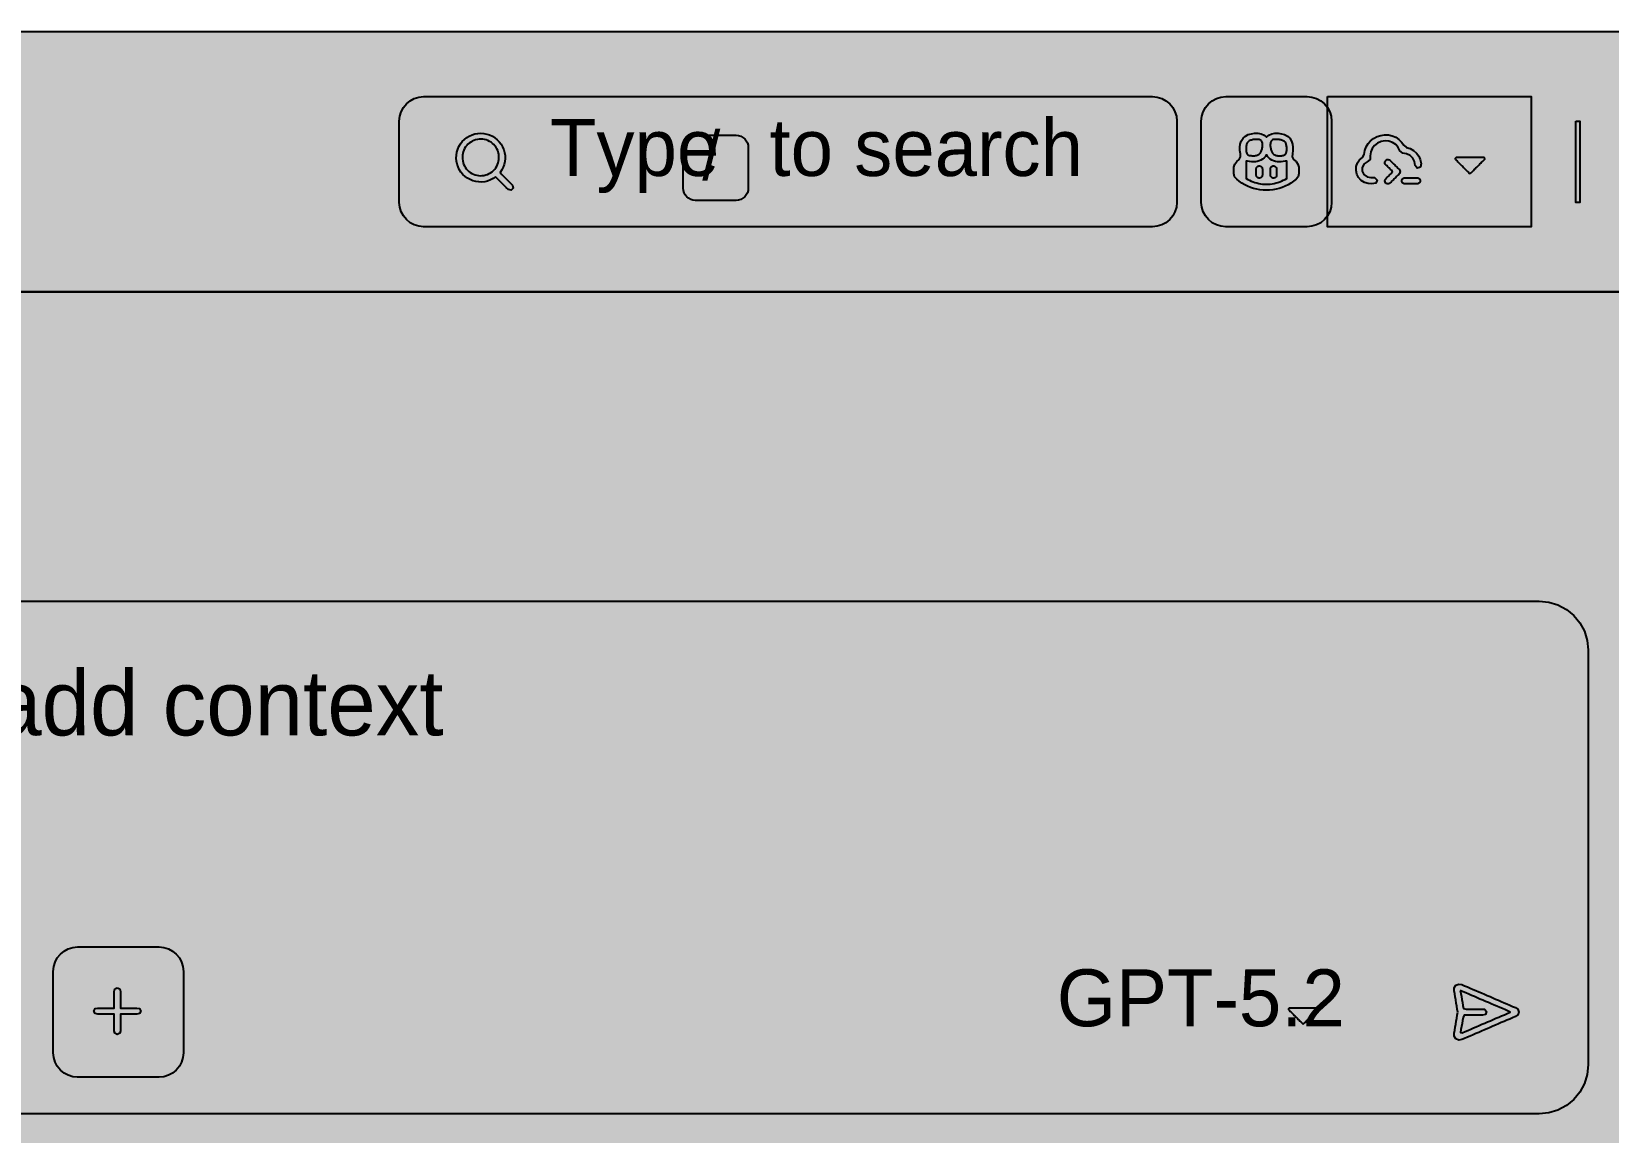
# Model space of a CAD drawing. Extents: x 0 to 2255, y 0 to 8703.
# Drawn here: x 621.7 to 1009, y 8432.4 to 8703 of the extents above; entities that cross this region are included whole.
import ezdxf

# ---------------------------------------------------------------- set-up
doc = ezdxf.new("R2010")
doc.units = 0

msp = doc.modelspace()

# ---------------------------------------------------------------- hatches: boundary and pattern name
at = {"true_color": 0x0d1117}
for points in [[(0, 8703), (1280, 8703), (1280, 0.44), (0, 0.44)], [(0, 8639), (1280, 8639), (1280, 0.44), (0, 0.44)], [(356, 8563), (992.03, 8563), (992.03, 8563), (994.37, 8562.77), (996.62, 8562.09), (998.7, 8560.98), (1000.52, 8559.49), (1002.01, 8557.67), (1003.12, 8555.59), (1003.8, 8553.34), (1004.03, 8551), (1004.03, 8449), (1004.03, 8449), (1003.8, 8446.66), (1003.12, 8444.41), (1002.01, 8442.33), (1000.52, 8440.51), (998.7, 8439.02), (996.62, 8437.91), (994.37, 8437.23), (992.03, 8437), (356, 8437), (356, 8437), (353.66, 8437.23), (351.41, 8437.91), (349.33, 8439.02), (347.51, 8440.51), (346.02, 8442.33), (344.91, 8444.41), (344.23, 8446.66), (344, 8449), (344, 8551), (344, 8551), (344.23, 8553.34), (344.91, 8555.59), (346.02, 8557.67), (347.51, 8559.49), (349.33, 8560.98), (351.41, 8562.09), (353.66, 8562.77), (356, 8563)]]:
    msp.add_hatch(color=256, dxfattribs=at).paths.add_polyline_path(points, flags=0)
at = {"true_color": 0x010409}
for points in [[(0, 8703), (1280, 8703), (1280, 8639), (0, 8639)], [(0, 8639), (1280, 8639), (1280, 0.44), (0, 0.44)]]:
    msp.add_hatch(color=256, dxfattribs=at).paths.add_polyline_path(points, flags=0)
at = {"true_color": 0x3d444d}
msp.add_hatch(color=256, dxfattribs=at).paths.add_polyline_path([(1001, 8681), (1002, 8681), (1002, 8661), (1001, 8661)], flags=0)
at = {"true_color": 0x9198a1}
h = msp.add_hatch(color=256, dxfattribs=at)
h.paths.add_polyline_path([(735.68, 8667.26), (735.07, 8666.84), (734.42, 8666.51), (733.72, 8666.25), (733.01, 8666.08), (732.27, 8666.01), (731.54, 8666.02), (730.81, 8666.12), (730.09, 8666.31), (729.41, 8666.59), (728.77, 8666.94), (728.17, 8667.38), (727.63, 8667.88), (727.16, 8668.45), (726.76, 8669.07), (726.44, 8669.73), (726.21, 8670.43), (726.06, 8671.16), (726, 8671.89), (726.03, 8672.63), (726.16, 8673.35), (726.36, 8674.06), (726.66, 8674.74), (727.04, 8675.37), (727.49, 8675.95), (728.01, 8676.48), (728.58, 8676.93), (729.21, 8677.31), (729.89, 8677.62), (730.59, 8677.83), (731.32, 8677.96), (732.05, 8678), (732.79, 8677.95), (733.51, 8677.81), (734.21, 8677.58), (734.88, 8677.26), (735.5, 8676.87), (736.07, 8676.4), (736.58, 8675.87), (737.03, 8675.28), (737.39, 8674.64), (737.67, 8673.96), (737.87, 8673.25), (737.98, 8672.52), (738, 8671.78), (737.93, 8671.05), (737.76, 8670.33), (737.52, 8669.63), (737.18, 8668.98), (736.77, 8668.36), (737.22, 8667.84), (737.74, 8667.32), (738.27, 8666.79), (738.79, 8666.27), (739.31, 8665.75), (739.83, 8665.23), (739.99, 8664.54), (739.51, 8664.02), (738.81, 8664.14), (738.29, 8664.65), (737.77, 8665.17), (737.24, 8665.7), (736.72, 8666.22), (736.2, 8666.74), (735.68, 8667.26)], flags=0)
h.paths.add_polyline_path([(736.5, 8672), (736.48, 8672.44), (736.43, 8672.88), (736.33, 8673.31), (736.18, 8673.73), (736, 8674.13), (735.78, 8674.51), (735.52, 8674.87), (735.23, 8675.2), (734.91, 8675.5), (734.56, 8675.77), (734.18, 8676), (733.78, 8676.2), (733.37, 8676.35), (732.94, 8676.47), (732.51, 8676.54), (732.07, 8676.57), (731.63, 8676.55), (731.19, 8676.49), (730.76, 8676.39), (730.34, 8676.25), (729.94, 8676.07), (729.56, 8675.84), (729.2, 8675.59), (728.87, 8675.29), (728.57, 8674.97), (728.3, 8674.62), (728.07, 8674.25), (727.87, 8673.85), (727.72, 8673.44), (727.6, 8673.01), (727.53, 8672.57), (727.5, 8672.13), (727.52, 8671.69), (727.58, 8671.25), (727.68, 8670.82), (727.82, 8670.41), (728, 8670), (728.22, 8669.62), (728.48, 8669.26), (728.77, 8668.93), (729.1, 8668.63), (729.45, 8668.36), (729.82, 8668.13), (730.22, 8667.94), (730.63, 8667.78), (731.06, 8667.67), (731.49, 8667.6), (731.93, 8667.57), (732.38, 8667.58), (732.81, 8667.64), (733.24, 8667.74), (733.66, 8667.88), (734.06, 8668.07), (734.45, 8668.29), (734.8, 8668.55), (735.14, 8668.84), (735.44, 8669.16), (735.7, 8669.51), (735.94, 8669.89), (736.13, 8670.28), (736.29, 8670.7), (736.4, 8671.12), (736.47, 8671.56), (736.5, 8672)], flags=0)
h = msp.add_hatch(color=256, dxfattribs=at)
h.paths.add_polyline_path([(925, 8663.97), (924.2, 8663.99), (923.41, 8664.08), (922.63, 8664.23), (921.86, 8664.43), (921.1, 8664.68), (920.37, 8664.99), (919.66, 8665.34), (918.97, 8665.75), (918.32, 8666.21), (917.72, 8666.72), (917.19, 8667.32), (917, 8668.07), (917, 8668.86), (917, 8669.66), (917.26, 8670.41), (917.7, 8671.07), (918.3, 8671.58), (918.67, 8672.2), (918.62, 8672.96), (918.51, 8673.75), (918.5, 8674.55), (918.59, 8675.34), (918.83, 8676.09), (919.25, 8676.77), (919.84, 8677.29), (920.55, 8677.65), (921.32, 8677.87), (922.1, 8677.98), (922.9, 8677.99), (923.68, 8677.87), (924.41, 8677.56), (925, 8677.03), (925.58, 8677.56), (926.31, 8677.87), (927.1, 8677.99), (927.89, 8677.98), (928.68, 8677.87), (929.45, 8677.65), (930.16, 8677.29), (930.75, 8676.77), (931.17, 8676.09), (931.4, 8675.34), (931.49, 8674.55), (931.49, 8673.75), (931.37, 8672.96), (931.33, 8672.2), (931.69, 8671.58), (932.3, 8671.07), (932.74, 8670.41), (933, 8669.66), (933, 8668.86), (933, 8668.07), (932.81, 8667.32), (932.28, 8666.72), (931.67, 8666.21), (931.02, 8665.75), (930.34, 8665.34), (929.63, 8664.99), (928.89, 8664.68), (928.14, 8664.43), (927.37, 8664.23), (926.58, 8664.08), (925.79, 8663.99), (925, 8663.97)], flags=0)
h.paths.add_polyline_path([(925, 8665.45), (925.48, 8665.47), (925.95, 8665.51), (926.42, 8665.58), (926.89, 8665.67), (927.36, 8665.79), (927.81, 8665.92), (928.27, 8666.07), (928.72, 8666.24), (929.15, 8666.43), (929.58, 8666.63), (929.99, 8666.88), (930, 8667.35), (930, 8667.83), (930, 8668.31), (930, 8668.79), (930, 8669.26), (930, 8669.74), (930, 8670.22), (930, 8670.7), (929.99, 8671.17), (929.6, 8671.12), (929.14, 8671.02), (928.66, 8670.97), (928.18, 8670.96), (927.71, 8670.99), (927.23, 8671.06), (926.77, 8671.19), (926.33, 8671.37), (925.93, 8671.62), (925.56, 8671.93), (925.25, 8672.29), (925, 8672.7), (924.74, 8672.29), (924.43, 8671.93), (924.07, 8671.62), (923.66, 8671.37), (923.22, 8671.19), (922.76, 8671.06), (922.29, 8670.99), (921.81, 8670.96), (921.34, 8670.97), (920.86, 8671.02), (920.39, 8671.12), (920, 8671.17), (920, 8670.7), (920, 8670.22), (920, 8669.74), (920, 8669.26), (920, 8668.79), (920, 8668.31), (920, 8667.83), (920, 8667.35), (920, 8666.88), (920.41, 8666.63), (920.84, 8666.43), (921.28, 8666.24), (921.73, 8666.07), (922.18, 8665.92), (922.64, 8665.79), (923.1, 8665.67), (923.57, 8665.58), (924.04, 8665.51), (924.52, 8665.47), (925, 8665.45)], flags=0)
h.paths.add_polyline_path([(923.76, 8676.17), (923.6, 8676.3), (923.41, 8676.39), (923.21, 8676.45), (923, 8676.48), (922.79, 8676.5), (922.58, 8676.5), (922.38, 8676.49), (922.17, 8676.48), (921.96, 8676.45), (921.75, 8676.42), (921.55, 8676.38), (921.34, 8676.33), (921.14, 8676.27), (920.95, 8676.19), (920.76, 8676.1), (920.59, 8675.98), (920.43, 8675.84), (920.3, 8675.68), (920.2, 8675.5), (920.13, 8675.3), (920.08, 8675.1), (920.04, 8674.89), (920.02, 8674.68), (920, 8674.47), (920, 8674.26), (920, 8674.06), (920.01, 8673.85), (920.03, 8673.64), (920.06, 8673.43), (920.11, 8673.23), (920.18, 8673.03), (920.29, 8672.86), (920.45, 8672.72), (920.64, 8672.62), (920.83, 8672.56), (921.04, 8672.51), (921.25, 8672.49), (921.46, 8672.47), (921.66, 8672.46), (921.87, 8672.46), (922.08, 8672.48), (922.29, 8672.5), (922.5, 8672.54), (922.7, 8672.59), (922.89, 8672.67), (923.08, 8672.76), (923.25, 8672.88), (923.41, 8673.02), (923.54, 8673.18), (923.65, 8673.36), (923.75, 8673.55), (923.82, 8673.74), (923.88, 8673.94), (923.93, 8674.15), (923.97, 8674.35), (924, 8674.56), (924.03, 8674.77), (924.04, 8674.98), (924.04, 8675.18), (924.03, 8675.39), (924.01, 8675.6), (923.96, 8675.81), (923.88, 8676), (923.76, 8676.17)], flags=0)
h.paths.add_polyline_path([(927.92, 8676.47), (927.71, 8676.49), (927.5, 8676.5), (927.29, 8676.5), (927.08, 8676.49), (926.87, 8676.46), (926.67, 8676.42), (926.47, 8676.34), (926.3, 8676.23), (926.16, 8676.07), (926.07, 8675.89), (926.01, 8675.69), (925.97, 8675.48), (925.96, 8675.27), (925.95, 8675.06), (925.96, 8674.85), (925.98, 8674.64), (926.01, 8674.44), (926.05, 8674.23), (926.09, 8674.03), (926.15, 8673.82), (926.22, 8673.63), (926.31, 8673.44), (926.41, 8673.26), (926.53, 8673.09), (926.68, 8672.94), (926.84, 8672.81), (927.03, 8672.7), (927.22, 8672.62), (927.42, 8672.56), (927.62, 8672.51), (927.83, 8672.48), (928.04, 8672.47), (928.25, 8672.46), (928.46, 8672.47), (928.67, 8672.48), (928.87, 8672.5), (929.08, 8672.54), (929.28, 8672.59), (929.47, 8672.67), (929.64, 8672.79), (929.78, 8672.96), (929.86, 8673.15), (929.92, 8673.35), (929.96, 8673.55), (929.98, 8673.76), (930, 8673.97), (930, 8674.18), (930, 8674.39), (929.99, 8674.6), (929.97, 8674.81), (929.94, 8675.01), (929.89, 8675.22), (929.83, 8675.42), (929.74, 8675.6), (929.62, 8675.78), (929.48, 8675.93), (929.31, 8676.05), (929.13, 8676.16), (928.94, 8676.24), (928.74, 8676.31), (928.54, 8676.36), (928.33, 8676.41), (928.12, 8676.44), (927.92, 8676.47)], flags=0)
for points in [[(961.5, 8670.1), (961.36, 8671.03), (960.94, 8671.88), (960.27, 8672.54), (959.43, 8672.97), (958.49, 8673.1), (957.78, 8673.64), (957.36, 8674.49), (956.75, 8675.21), (955.97, 8675.74), (955.07, 8676.04), (954.13, 8676.1), (953.19, 8675.96), (952.32, 8675.59), (951.57, 8675.01), (950.99, 8674.27), (950.61, 8673.4), (950.46, 8672.46), (950.45, 8671.52), (949.76, 8670.95), (948.97, 8670.44), (948.54, 8669.61), (948.54, 8668.67), (948.96, 8667.82), (949.71, 8667.26), (950.63, 8667.1), (951.58, 8667.1), (952.24, 8666.5), (951.86, 8665.69), (950.93, 8665.6), (949.98, 8665.64), (949.08, 8665.9), (948.27, 8666.39), (947.63, 8667.09), (947.2, 8667.93), (947.01, 8668.85), (947.05, 8669.8), (947.34, 8670.7), (947.88, 8671.47), (948.61, 8672.07), (948.98, 8672.8), (949.15, 8673.74), (949.48, 8674.62), (949.97, 8675.44), (950.59, 8676.15), (951.33, 8676.74), (952.17, 8677.18), (953.07, 8677.47), (954.01, 8677.6), (954.95, 8677.57), (955.88, 8677.38), (956.76, 8677.02), (957.55, 8676.5), (958.22, 8675.84), (958.77, 8675.06), (959.41, 8674.52), (960.31, 8674.24), (961.13, 8673.77), (961.84, 8673.14), (962.4, 8672.38), (962.79, 8671.51), (962.98, 8670.59), (962.86, 8669.67), (962.02, 8669.38), (961.5, 8670.1)], [(971.43, 8671.57), (971.63, 8671.37), (971.82, 8671.18), (972.02, 8670.98), (972.22, 8670.78), (972.42, 8670.58), (972.62, 8670.38), (972.82, 8670.18), (973.02, 8669.98), (973.21, 8669.79), (973.41, 8669.59), (973.61, 8669.39), (973.81, 8669.19), (974.01, 8668.99), (974.21, 8668.79), (974.41, 8668.59), (974.6, 8668.4), (974.8, 8668.2), (975.05, 8668.11), (975.28, 8668.28), (975.47, 8668.47), (975.67, 8668.67), (975.87, 8668.87), (976.07, 8669.07), (976.27, 8669.27), (976.47, 8669.47), (976.67, 8669.67), (976.86, 8669.86), (977.06, 8670.06), (977.26, 8670.26), (977.46, 8670.46), (977.66, 8670.66), (977.86, 8670.86), (978.05, 8671.05), (978.25, 8671.25), (978.45, 8671.45), (978.63, 8671.66), (978.58, 8671.92), (978.31, 8672), (978.03, 8672), (977.75, 8672), (977.47, 8672), (977.19, 8672), (976.91, 8672), (976.63, 8672), (976.35, 8672), (976.07, 8672), (975.79, 8672), (975.51, 8672), (975.23, 8672), (974.95, 8672), (974.66, 8672), (974.38, 8672), (974.1, 8672), (973.82, 8672), (973.54, 8672), (973.26, 8672), (972.98, 8672), (972.7, 8672), (972.42, 8672), (972.14, 8672), (971.86, 8672), (971.58, 8672), (971.37, 8671.83), (971.43, 8671.57)], [(642.75, 8468), (643.34, 8467.71), (643.5, 8467.07), (643.5, 8466.39), (643.5, 8465.71), (643.5, 8465.04), (643.5, 8464.36), (643.5, 8463.68), (643.5, 8463), (644.18, 8463), (644.86, 8463), (645.54, 8463), (646.21, 8463), (646.89, 8463), (647.57, 8463), (648.21, 8462.84), (648.5, 8462.25), (648.21, 8461.66), (647.57, 8461.5), (646.89, 8461.5), (646.21, 8461.5), (645.54, 8461.5), (644.86, 8461.5), (644.18, 8461.5), (643.5, 8461.5), (643.5, 8460.82), (643.5, 8460.14), (643.5, 8459.46), (643.5, 8458.79), (643.5, 8458.11), (643.5, 8457.43), (643.34, 8456.79), (642.75, 8456.5), (642.16, 8456.79), (642, 8457.43), (642, 8458.11), (642, 8458.79), (642, 8459.46), (642, 8460.14), (642, 8460.82), (642, 8461.5), (641.32, 8461.5), (640.64, 8461.5), (639.96, 8461.5), (639.29, 8461.5), (638.61, 8461.5), (637.93, 8461.5), (637.29, 8461.66), (637, 8462.25), (637.29, 8462.84), (637.93, 8463), (638.61, 8463), (639.29, 8463), (639.96, 8463), (640.64, 8463), (641.32, 8463), (642, 8463), (642, 8463.68), (642, 8464.36), (642, 8465.04), (642, 8465.71), (642, 8466.39), (642, 8467.07), (642.16, 8467.71), (642.75, 8468)], [(930.46, 8462.57), (930.66, 8462.37), (930.86, 8462.18), (931.05, 8461.98), (931.25, 8461.78), (931.45, 8461.58), (931.65, 8461.38), (931.85, 8461.18), (932.05, 8460.98), (932.25, 8460.79), (932.44, 8460.59), (932.64, 8460.39), (932.84, 8460.19), (933.04, 8459.99), (933.24, 8459.79), (933.44, 8459.59), (933.63, 8459.4), (933.83, 8459.2), (934.09, 8459.11), (934.31, 8459.28), (934.51, 8459.47), (934.7, 8459.67), (934.9, 8459.87), (935.1, 8460.07), (935.3, 8460.27), (935.5, 8460.47), (935.7, 8460.67), (935.89, 8460.86), (936.09, 8461.06), (936.29, 8461.26), (936.49, 8461.46), (936.69, 8461.66), (936.89, 8461.86), (937.09, 8462.05), (937.28, 8462.25), (937.48, 8462.45), (937.66, 8462.66), (937.61, 8462.92), (937.35, 8463), (937.07, 8463), (936.78, 8463), (936.5, 8463), (936.22, 8463), (935.94, 8463), (935.66, 8463), (935.38, 8463), (935.1, 8463), (934.82, 8463), (934.54, 8463), (934.26, 8463), (933.98, 8463), (933.7, 8463), (933.41, 8463), (933.13, 8463), (932.85, 8463), (932.57, 8463), (932.29, 8463), (932.01, 8463), (931.73, 8463), (931.45, 8463), (931.17, 8463), (930.89, 8463), (930.61, 8463), (930.4, 8462.83), (930.46, 8462.57)]]:
    msp.add_hatch(color=256, dxfattribs=at).paths.add_polyline_path(points, flags=0)
h = msp.add_hatch(color=256, dxfattribs=at)
h.paths.add_polyline_path([(923.25, 8669.96), (923.37, 8669.95), (923.49, 8669.92), (923.6, 8669.88), (923.7, 8669.81), (923.79, 8669.73), (923.87, 8669.64), (923.93, 8669.54), (923.97, 8669.42), (923.99, 8669.31), (924, 8669.19), (924, 8669.07), (924, 8668.94), (924, 8668.82), (924, 8668.7), (924, 8668.58), (924, 8668.46), (924, 8668.34), (924, 8668.22), (924, 8668.1), (924, 8667.98), (924, 8667.86), (924, 8667.74), (923.99, 8667.62), (923.97, 8667.5), (923.93, 8667.39), (923.87, 8667.28), (923.79, 8667.19), (923.7, 8667.11), (923.6, 8667.05), (923.49, 8667), (923.37, 8666.97), (923.25, 8666.96), (923.13, 8666.97), (923.01, 8667), (922.9, 8667.05), (922.8, 8667.11), (922.71, 8667.19), (922.63, 8667.28), (922.57, 8667.39), (922.53, 8667.5), (922.51, 8667.62), (922.5, 8667.74), (922.5, 8667.86), (922.5, 8667.98), (922.5, 8668.1), (922.5, 8668.22), (922.5, 8668.34), (922.5, 8668.46), (922.5, 8668.58), (922.5, 8668.7), (922.5, 8668.82), (922.5, 8668.94), (922.5, 8669.07), (922.5, 8669.19), (922.51, 8669.31), (922.53, 8669.42), (922.57, 8669.54), (922.63, 8669.64), (922.71, 8669.73), (922.8, 8669.81), (922.9, 8669.88), (923.01, 8669.92), (923.13, 8669.95), (923.25, 8669.96)], flags=0)
h.paths.add_polyline_path([(927.5, 8669.21), (927.5, 8669.09), (927.5, 8668.97), (927.5, 8668.85), (927.5, 8668.73), (927.5, 8668.61), (927.5, 8668.49), (927.5, 8668.37), (927.5, 8668.25), (927.5, 8668.13), (927.5, 8668.01), (927.5, 8667.89), (927.5, 8667.77), (927.5, 8667.65), (927.48, 8667.53), (927.44, 8667.41), (927.38, 8667.31), (927.31, 8667.21), (927.22, 8667.13), (927.12, 8667.06), (927.01, 8667.01), (926.9, 8666.98), (926.78, 8666.96), (926.66, 8666.97), (926.54, 8666.99), (926.43, 8667.04), (926.32, 8667.1), (926.23, 8667.17), (926.15, 8667.26), (926.09, 8667.36), (926.04, 8667.48), (926.01, 8667.59), (926, 8667.71), (926, 8667.83), (926, 8667.95), (926, 8668.07), (926, 8668.19), (926, 8668.31), (926, 8668.44), (926, 8668.56), (926, 8668.68), (926, 8668.8), (926, 8668.92), (926, 8669.04), (926, 8669.16), (926, 8669.28), (926.02, 8669.4), (926.06, 8669.51), (926.12, 8669.62), (926.19, 8669.71), (926.28, 8669.8), (926.38, 8669.86), (926.49, 8669.92), (926.6, 8669.95), (926.72, 8669.96), (926.84, 8669.96), (926.96, 8669.93), (927.07, 8669.89), (927.18, 8669.83), (927.27, 8669.75), (927.35, 8669.66), (927.41, 8669.56), (927.46, 8669.45), (927.49, 8669.33), (927.5, 8669.21)], flags=0)
h = msp.add_hatch(color=256, dxfattribs=at)
h.paths.add_polyline_path([(955.38, 8671.33), (955.57, 8671.14), (955.76, 8670.95), (955.95, 8670.76), (956.14, 8670.57), (956.32, 8670.39), (956.51, 8670.2), (956.7, 8670.01), (956.89, 8669.82), (957.08, 8669.63), (957.27, 8669.44), (957.46, 8669.25), (957.65, 8669.06), (957.79, 8668.84), (957.85, 8668.58), (957.81, 8668.32), (957.69, 8668.08), (957.5, 8667.89), (957.31, 8667.7), (957.13, 8667.51), (956.94, 8667.33), (956.75, 8667.14), (956.56, 8666.95), (956.37, 8666.76), (956.18, 8666.57), (955.99, 8666.38), (955.8, 8666.19), (955.61, 8666), (955.43, 8665.82), (955.22, 8665.65), (954.97, 8665.56), (954.7, 8665.56), (954.46, 8665.66), (954.26, 8665.84), (954.13, 8666.07), (954.1, 8666.34), (954.16, 8666.6), (954.31, 8666.82), (954.5, 8667.01), (954.69, 8667.2), (954.87, 8667.38), (955.06, 8667.57), (955.25, 8667.76), (955.44, 8667.95), (955.63, 8668.14), (955.82, 8668.33), (956.01, 8668.52), (955.88, 8668.71), (955.69, 8668.9), (955.5, 8669.08), (955.32, 8669.27), (955.13, 8669.46), (954.94, 8669.65), (954.75, 8669.84), (954.56, 8670.03), (954.37, 8670.22), (954.2, 8670.42), (954.12, 8670.68), (954.12, 8670.94), (954.22, 8671.19), (954.4, 8671.38), (954.64, 8671.51), (954.9, 8671.54), (955.16, 8671.48), (955.38, 8671.33)], flags=0)
h.paths.add_polyline_path([(962, 8665.55), (961.83, 8665.55), (961.67, 8665.55), (961.5, 8665.55), (961.33, 8665.55), (961.16, 8665.55), (961, 8665.55), (960.83, 8665.55), (960.66, 8665.55), (960.49, 8665.55), (960.33, 8665.55), (960.16, 8665.55), (959.99, 8665.55), (959.82, 8665.55), (959.66, 8665.55), (959.49, 8665.55), (959.32, 8665.55), (959.15, 8665.55), (958.99, 8665.55), (958.82, 8665.57), (958.66, 8665.63), (958.52, 8665.72), (958.41, 8665.84), (958.32, 8665.98), (958.27, 8666.14), (958.25, 8666.31), (958.27, 8666.47), (958.33, 8666.63), (958.42, 8666.77), (958.53, 8666.89), (958.68, 8666.98), (958.83, 8667.03), (959, 8667.05), (959.17, 8667.05), (959.33, 8667.05), (959.5, 8667.05), (959.67, 8667.05), (959.84, 8667.05), (960, 8667.05), (960.17, 8667.05), (960.34, 8667.05), (960.51, 8667.05), (960.67, 8667.05), (960.84, 8667.05), (961.01, 8667.05), (961.18, 8667.05), (961.34, 8667.05), (961.51, 8667.05), (961.68, 8667.05), (961.85, 8667.05), (962.01, 8667.05), (962.18, 8667.03), (962.34, 8666.97), (962.48, 8666.88), (962.59, 8666.76), (962.68, 8666.62), (962.73, 8666.46), (962.75, 8666.29), (962.73, 8666.13), (962.67, 8665.97), (962.58, 8665.83), (962.47, 8665.71), (962.32, 8665.62), (962.17, 8665.57), (962, 8665.55)], flags=0)
h = msp.add_hatch(color=256, dxfattribs=at)
h.paths.add_polyline_path([(972.02, 8462), (971.89, 8462.74), (971.76, 8463.49), (971.63, 8464.23), (971.5, 8464.98), (971.37, 8465.72), (971.24, 8466.47), (971.11, 8467.21), (971.14, 8467.96), (971.55, 8468.58), (972.24, 8468.88), (972.97, 8468.77), (973.67, 8468.47), (974.36, 8468.17), (975.06, 8467.88), (975.75, 8467.58), (976.45, 8467.28), (977.14, 8466.98), (977.84, 8466.69), (978.53, 8466.39), (979.22, 8466.09), (979.92, 8465.79), (980.61, 8465.5), (981.31, 8465.2), (982, 8464.9), (982.7, 8464.6), (983.39, 8464.31), (984.08, 8464.01), (984.78, 8463.71), (985.47, 8463.41), (986.17, 8463.11), (986.79, 8462.7), (987.03, 8462), (986.79, 8461.3), (986.17, 8460.88), (985.47, 8460.59), (984.78, 8460.29), (984.08, 8459.99), (983.39, 8459.69), (982.7, 8459.4), (982, 8459.1), (981.31, 8458.8), (980.61, 8458.5), (979.92, 8458.21), (979.22, 8457.91), (978.53, 8457.61), (977.83, 8457.31), (977.14, 8457.02), (976.45, 8456.72), (975.75, 8456.42), (975.06, 8456.12), (974.36, 8455.83), (973.67, 8455.53), (972.97, 8455.23), (972.24, 8455.12), (971.55, 8455.43), (971.14, 8456.04), (971.11, 8456.79), (971.24, 8457.54), (971.37, 8458.28), (971.5, 8459.02), (971.63, 8459.77), (971.76, 8460.51), (971.89, 8461.26), (972.02, 8462)], flags=0)
h.paths.add_polyline_path([(972.62, 8467.29), (972.75, 8466.55), (972.88, 8465.81), (973.01, 8465.06), (973.14, 8464.32), (973.27, 8463.58), (973.4, 8462.84), (974.07, 8462.75), (974.82, 8462.75), (975.58, 8462.75), (976.33, 8462.75), (977.08, 8462.75), (977.83, 8462.75), (978.58, 8462.69), (979.02, 8462.12), (978.78, 8461.44), (978.08, 8461.25), (977.32, 8461.25), (976.57, 8461.25), (975.82, 8461.25), (975.07, 8461.25), (974.31, 8461.25), (973.56, 8461.25), (973.31, 8460.66), (973.18, 8459.91), (973.05, 8459.17), (972.92, 8458.43), (972.79, 8457.69), (972.66, 8456.95), (973.09, 8456.91), (973.78, 8457.21), (974.48, 8457.51), (975.17, 8457.8), (975.86, 8458.1), (976.55, 8458.4), (977.24, 8458.69), (977.93, 8458.99), (978.63, 8459.28), (979.32, 8459.58), (980.01, 8459.88), (980.7, 8460.17), (981.39, 8460.47), (982.08, 8460.77), (982.77, 8461.06), (983.47, 8461.36), (984.16, 8461.66), (984.85, 8461.95), (984.38, 8462.25), (983.69, 8462.55), (983, 8462.84), (982.3, 8463.14), (981.61, 8463.43), (980.92, 8463.73), (980.23, 8464.03), (979.54, 8464.32), (978.85, 8464.62), (978.16, 8464.92), (977.46, 8465.21), (976.77, 8465.51), (976.08, 8465.81), (975.39, 8466.1), (974.7, 8466.4), (974.01, 8466.7), (973.31, 8466.99), (972.62, 8467.29)], flags=0)

# ---------------------------------------------------------------- linework, layer by layer
at = {"true_color": 0x0d1117}
for points in [[(0, 8703), (1280, 8703), (1280, 0.44), (0, 0.44)], [(0, 8639), (1280, 8639), (1280, 0.44), (0, 0.44)]]:
    msp.add_lwpolyline(points, close=True, dxfattribs=at)
at = {"true_color": 0x010409}
for points in [[(0, 8703), (1280, 8703), (1280, 8639), (0, 8639)], [(0, 8639), (1280, 8639), (1280, 0.44), (0, 0.44)]]:
    msp.add_lwpolyline(points, close=True, dxfattribs=at)
at = {"true_color": 0x3d444d}
for points in [[(718, 8687), (897, 8687), (897, 8687), (898.17, 8686.88), (899.3, 8686.54), (900.33, 8685.99), (901.24, 8685.24), (901.99, 8684.33), (902.54, 8683.3), (902.88, 8682.17), (903, 8681), (903, 8661), (903, 8661), (902.88, 8659.83), (902.54, 8658.7), (901.99, 8657.67), (901.24, 8656.76), (900.33, 8656.01), (899.3, 8655.46), (898.17, 8655.12), (897, 8655), (718, 8655), (718, 8655), (716.83, 8655.12), (715.7, 8655.46), (714.67, 8656.01), (713.76, 8656.76), (713.01, 8657.67), (712.46, 8658.7), (712.12, 8659.83), (712, 8661), (712, 8681), (712, 8681), (712.12, 8682.17), (712.46, 8683.3), (713.01, 8684.33), (713.76, 8685.24), (714.67, 8685.99), (715.7, 8686.54), (716.83, 8686.88), (718, 8687)], [(915, 8687), (935, 8687), (935, 8687), (936.17, 8686.88), (937.3, 8686.54), (938.33, 8685.99), (939.24, 8685.24), (939.99, 8684.33), (940.54, 8683.3), (940.88, 8682.17), (941, 8681), (941, 8661), (941, 8661), (940.88, 8659.83), (940.54, 8658.7), (939.99, 8657.67), (939.24, 8656.76), (938.33, 8656.01), (937.3, 8655.46), (936.17, 8655.12), (935, 8655), (915, 8655), (915, 8655), (913.83, 8655.12), (912.7, 8655.46), (911.67, 8656.01), (910.76, 8656.76), (910.01, 8657.67), (909.46, 8658.7), (909.12, 8659.83), (909, 8661), (909, 8681), (909, 8681), (909.12, 8682.17), (909.46, 8683.3), (910.01, 8684.33), (910.76, 8685.24), (911.67, 8685.99), (912.7, 8686.54), (913.83, 8686.88), (915, 8687)], [(940, 8687), (990, 8687), (990, 8655), (940, 8655)], [(1001, 8681), (1002, 8681), (1002, 8661), (1001, 8661)], [(633, 8478), (653, 8478), (653, 8478), (654.17, 8477.88), (655.3, 8477.54), (656.33, 8476.99), (657.24, 8476.24), (657.99, 8475.33), (658.54, 8474.3), (658.88, 8473.17), (659, 8472), (659, 8452), (659, 8452), (658.88, 8450.83), (658.54, 8449.7), (657.99, 8448.67), (657.24, 8447.76), (656.33, 8447.01), (655.3, 8446.46), (654.17, 8446.12), (653, 8446), (633, 8446), (633, 8446), (631.83, 8446.12), (630.7, 8446.46), (629.67, 8447.01), (628.76, 8447.76), (628.01, 8448.67), (627.46, 8449.7), (627.12, 8450.83), (627, 8452), (627, 8472), (627, 8472), (627.12, 8473.17), (627.46, 8474.3), (628.01, 8475.33), (628.76, 8476.24), (629.67, 8476.99), (630.7, 8477.54), (631.83, 8477.88), (633, 8478)]]:
    msp.add_lwpolyline(points, close=True, dxfattribs=at)
at = {"true_color": 0x9198a1}
for points in [[(735.68, 8667.26), (735.07, 8666.84), (734.42, 8666.51), (733.72, 8666.25), (733.01, 8666.08), (732.27, 8666.01), (731.54, 8666.02), (730.81, 8666.12), (730.09, 8666.31), (729.41, 8666.59), (728.77, 8666.94), (728.17, 8667.38), (727.63, 8667.88), (727.16, 8668.45), (726.76, 8669.07), (726.44, 8669.73), (726.21, 8670.43), (726.06, 8671.16), (726, 8671.89), (726.03, 8672.63), (726.16, 8673.35), (726.36, 8674.06), (726.66, 8674.74), (727.04, 8675.37), (727.49, 8675.95), (728.01, 8676.48), (728.58, 8676.93), (729.21, 8677.31), (729.89, 8677.62), (730.59, 8677.83), (731.32, 8677.96), (732.05, 8678), (732.79, 8677.95), (733.51, 8677.81), (734.21, 8677.58), (734.88, 8677.26), (735.5, 8676.87), (736.07, 8676.4), (736.58, 8675.87), (737.03, 8675.28), (737.39, 8674.64), (737.67, 8673.96), (737.87, 8673.25), (737.98, 8672.52), (738, 8671.78), (737.93, 8671.05), (737.76, 8670.33), (737.52, 8669.63), (737.18, 8668.98), (736.77, 8668.36), (737.22, 8667.84), (737.74, 8667.32), (738.27, 8666.79), (738.79, 8666.27), (739.31, 8665.75), (739.83, 8665.23), (739.99, 8664.54), (739.51, 8664.02), (738.81, 8664.14), (738.29, 8664.65), (737.77, 8665.17), (737.24, 8665.7), (736.72, 8666.22), (736.2, 8666.74), (735.68, 8667.26)], [(736.5, 8672), (736.48, 8672.44), (736.43, 8672.88), (736.33, 8673.31), (736.18, 8673.73), (736, 8674.13), (735.78, 8674.51), (735.52, 8674.87), (735.23, 8675.2), (734.91, 8675.5), (734.56, 8675.77), (734.18, 8676), (733.78, 8676.2), (733.37, 8676.35), (732.94, 8676.47), (732.51, 8676.54), (732.07, 8676.57), (731.63, 8676.55), (731.19, 8676.49), (730.76, 8676.39), (730.34, 8676.25), (729.94, 8676.07), (729.56, 8675.84), (729.2, 8675.59), (728.87, 8675.29), (728.57, 8674.97), (728.3, 8674.62), (728.07, 8674.25), (727.87, 8673.85), (727.72, 8673.44), (727.6, 8673.01), (727.53, 8672.57), (727.5, 8672.13), (727.52, 8671.69), (727.58, 8671.25), (727.68, 8670.82), (727.82, 8670.41), (728, 8670), (728.22, 8669.62), (728.48, 8669.26), (728.77, 8668.93), (729.1, 8668.63), (729.45, 8668.36), (729.82, 8668.13), (730.22, 8667.94), (730.63, 8667.78), (731.06, 8667.67), (731.49, 8667.6), (731.93, 8667.57), (732.38, 8667.58), (732.81, 8667.64), (733.24, 8667.74), (733.66, 8667.88), (734.06, 8668.07), (734.45, 8668.29), (734.8, 8668.55), (735.14, 8668.84), (735.44, 8669.16), (735.7, 8669.51), (735.94, 8669.89), (736.13, 8670.28), (736.29, 8670.7), (736.4, 8671.12), (736.47, 8671.56), (736.5, 8672)], [(784.73, 8677.5), (794.73, 8677.5), (794.73, 8677.5), (795.32, 8677.44), (795.88, 8677.27), (796.4, 8676.99), (796.86, 8676.62), (797.23, 8676.17), (797.51, 8675.65), (797.68, 8675.09), (797.73, 8674.5), (797.73, 8664.5), (797.73, 8664.5), (797.68, 8663.91), (797.51, 8663.35), (797.23, 8662.83), (796.86, 8662.38), (796.4, 8662.01), (795.88, 8661.73), (795.32, 8661.56), (794.73, 8661.5), (784.73, 8661.5), (784.73, 8661.5), (784.15, 8661.56), (783.59, 8661.73), (783.07, 8662.01), (782.61, 8662.38), (782.24, 8662.83), (781.96, 8663.35), (781.79, 8663.91), (781.73, 8664.5), (781.73, 8674.5), (781.73, 8674.5), (781.79, 8675.09), (781.96, 8675.65), (782.24, 8676.17), (782.61, 8676.62), (783.07, 8676.99), (783.59, 8677.27), (784.15, 8677.44), (784.73, 8677.5)], [(925, 8663.97), (924.2, 8663.99), (923.41, 8664.08), (922.63, 8664.23), (921.86, 8664.43), (921.1, 8664.68), (920.37, 8664.99), (919.66, 8665.34), (918.97, 8665.75), (918.32, 8666.21), (917.72, 8666.72), (917.19, 8667.32), (917, 8668.07), (917, 8668.86), (917, 8669.66), (917.26, 8670.41), (917.7, 8671.07), (918.3, 8671.58), (918.67, 8672.2), (918.62, 8672.96), (918.51, 8673.75), (918.5, 8674.55), (918.59, 8675.34), (918.83, 8676.09), (919.25, 8676.77), (919.84, 8677.29), (920.55, 8677.65), (921.32, 8677.87), (922.1, 8677.98), (922.9, 8677.99), (923.68, 8677.87), (924.41, 8677.56), (925, 8677.03), (925.58, 8677.56), (926.31, 8677.87), (927.1, 8677.99), (927.89, 8677.98), (928.68, 8677.87), (929.45, 8677.65), (930.16, 8677.29), (930.75, 8676.77), (931.17, 8676.09), (931.4, 8675.34), (931.49, 8674.55), (931.49, 8673.75), (931.37, 8672.96), (931.33, 8672.2), (931.69, 8671.58), (932.3, 8671.07), (932.74, 8670.41), (933, 8669.66), (933, 8668.86), (933, 8668.07), (932.81, 8667.32), (932.28, 8666.72), (931.67, 8666.21), (931.02, 8665.75), (930.34, 8665.34), (929.63, 8664.99), (928.89, 8664.68), (928.14, 8664.43), (927.37, 8664.23), (926.58, 8664.08), (925.79, 8663.99), (925, 8663.97)], [(923.76, 8676.17), (923.6, 8676.3), (923.41, 8676.39), (923.21, 8676.45), (923, 8676.48), (922.79, 8676.5), (922.58, 8676.5), (922.38, 8676.49), (922.17, 8676.48), (921.96, 8676.45), (921.75, 8676.42), (921.55, 8676.38), (921.34, 8676.33), (921.14, 8676.27), (920.95, 8676.19), (920.76, 8676.1), (920.59, 8675.98), (920.43, 8675.84), (920.3, 8675.68), (920.2, 8675.5), (920.13, 8675.3), (920.08, 8675.1), (920.04, 8674.89), (920.02, 8674.68), (920, 8674.47), (920, 8674.26), (920, 8674.06), (920.01, 8673.85), (920.03, 8673.64), (920.06, 8673.43), (920.11, 8673.23), (920.18, 8673.03), (920.29, 8672.86), (920.45, 8672.72), (920.64, 8672.62), (920.83, 8672.56), (921.04, 8672.51), (921.25, 8672.49), (921.46, 8672.47), (921.66, 8672.46), (921.87, 8672.46), (922.08, 8672.48), (922.29, 8672.5), (922.5, 8672.54), (922.7, 8672.59), (922.89, 8672.67), (923.08, 8672.76), (923.25, 8672.88), (923.41, 8673.02), (923.54, 8673.18), (923.65, 8673.36), (923.75, 8673.55), (923.82, 8673.74), (923.88, 8673.94), (923.93, 8674.15), (923.97, 8674.35), (924, 8674.56), (924.03, 8674.77), (924.04, 8674.98), (924.04, 8675.18), (924.03, 8675.39), (924.01, 8675.6), (923.96, 8675.81), (923.88, 8676), (923.76, 8676.17)], [(927.92, 8676.47), (927.71, 8676.49), (927.5, 8676.5), (927.29, 8676.5), (927.08, 8676.49), (926.87, 8676.46), (926.67, 8676.42), (926.47, 8676.34), (926.3, 8676.23), (926.16, 8676.07), (926.07, 8675.89), (926.01, 8675.69), (925.97, 8675.48), (925.96, 8675.27), (925.95, 8675.06), (925.96, 8674.85), (925.98, 8674.64), (926.01, 8674.44), (926.05, 8674.23), (926.09, 8674.03), (926.15, 8673.82), (926.22, 8673.63), (926.31, 8673.44), (926.41, 8673.26), (926.53, 8673.09), (926.68, 8672.94), (926.84, 8672.81), (927.03, 8672.7), (927.22, 8672.62), (927.42, 8672.56), (927.62, 8672.51), (927.83, 8672.48), (928.04, 8672.47), (928.25, 8672.46), (928.46, 8672.47), (928.67, 8672.48), (928.87, 8672.5), (929.08, 8672.54), (929.28, 8672.59), (929.47, 8672.67), (929.64, 8672.79), (929.78, 8672.96), (929.86, 8673.15), (929.92, 8673.35), (929.96, 8673.55), (929.98, 8673.76), (930, 8673.97), (930, 8674.18), (930, 8674.39), (929.99, 8674.6), (929.97, 8674.81), (929.94, 8675.01), (929.89, 8675.22), (929.83, 8675.42), (929.74, 8675.6), (929.62, 8675.78), (929.48, 8675.93), (929.31, 8676.05), (929.13, 8676.16), (928.94, 8676.24), (928.74, 8676.31), (928.54, 8676.36), (928.33, 8676.41), (928.12, 8676.44), (927.92, 8676.47)], [(961.5, 8670.1), (961.36, 8671.03), (960.94, 8671.88), (960.27, 8672.54), (959.43, 8672.97), (958.49, 8673.1), (957.78, 8673.64), (957.36, 8674.49), (956.75, 8675.21), (955.97, 8675.74), (955.07, 8676.04), (954.13, 8676.1), (953.19, 8675.96), (952.32, 8675.59), (951.57, 8675.01), (950.99, 8674.27), (950.61, 8673.4), (950.46, 8672.46), (950.45, 8671.52), (949.76, 8670.95), (948.97, 8670.44), (948.54, 8669.61), (948.54, 8668.67), (948.96, 8667.82), (949.71, 8667.26), (950.63, 8667.1), (951.58, 8667.1), (952.24, 8666.5), (951.86, 8665.69), (950.93, 8665.6), (949.98, 8665.64), (949.08, 8665.9), (948.27, 8666.39), (947.63, 8667.09), (947.2, 8667.93), (947.01, 8668.85), (947.05, 8669.8), (947.34, 8670.7), (947.88, 8671.47), (948.61, 8672.07), (948.98, 8672.8), (949.15, 8673.74), (949.48, 8674.62), (949.97, 8675.44), (950.59, 8676.15), (951.33, 8676.74), (952.17, 8677.18), (953.07, 8677.47), (954.01, 8677.6), (954.95, 8677.57), (955.88, 8677.38), (956.76, 8677.02), (957.55, 8676.5), (958.22, 8675.84), (958.77, 8675.06), (959.41, 8674.52), (960.31, 8674.24), (961.13, 8673.77), (961.84, 8673.14), (962.4, 8672.38), (962.79, 8671.51), (962.98, 8670.59), (962.86, 8669.67), (962.02, 8669.38), (961.5, 8670.1)], [(925, 8665.45), (925.48, 8665.47), (925.95, 8665.51), (926.42, 8665.58), (926.89, 8665.67), (927.36, 8665.79), (927.81, 8665.92), (928.27, 8666.07), (928.72, 8666.24), (929.15, 8666.43), (929.58, 8666.63), (929.99, 8666.88), (930, 8667.35), (930, 8667.83), (930, 8668.31), (930, 8668.79), (930, 8669.26), (930, 8669.74), (930, 8670.22), (930, 8670.7), (929.99, 8671.17), (929.6, 8671.12), (929.14, 8671.02), (928.66, 8670.97), (928.18, 8670.96), (927.71, 8670.99), (927.23, 8671.06), (926.77, 8671.19), (926.33, 8671.37), (925.93, 8671.62), (925.56, 8671.93), (925.25, 8672.29), (925, 8672.7), (924.74, 8672.29), (924.43, 8671.93), (924.07, 8671.62), (923.66, 8671.37), (923.22, 8671.19), (922.76, 8671.06), (922.29, 8670.99), (921.81, 8670.96), (921.34, 8670.97), (920.86, 8671.02), (920.39, 8671.12), (920, 8671.17), (920, 8670.7), (920, 8670.22), (920, 8669.74), (920, 8669.26), (920, 8668.79), (920, 8668.31), (920, 8667.83), (920, 8667.35), (920, 8666.88), (920.41, 8666.63), (920.84, 8666.43), (921.28, 8666.24), (921.73, 8666.07), (922.18, 8665.92), (922.64, 8665.79), (923.1, 8665.67), (923.57, 8665.58), (924.04, 8665.51), (924.52, 8665.47), (925, 8665.45)], [(923.25, 8669.96), (923.37, 8669.95), (923.49, 8669.92), (923.6, 8669.88), (923.7, 8669.81), (923.79, 8669.73), (923.87, 8669.64), (923.93, 8669.54), (923.97, 8669.42), (923.99, 8669.31), (924, 8669.19), (924, 8669.07), (924, 8668.94), (924, 8668.82), (924, 8668.7), (924, 8668.58), (924, 8668.46), (924, 8668.34), (924, 8668.22), (924, 8668.1), (924, 8667.98), (924, 8667.86), (924, 8667.74), (923.99, 8667.62), (923.97, 8667.5), (923.93, 8667.39), (923.87, 8667.28), (923.79, 8667.19), (923.7, 8667.11), (923.6, 8667.05), (923.49, 8667), (923.37, 8666.97), (923.25, 8666.96), (923.13, 8666.97), (923.01, 8667), (922.9, 8667.05), (922.8, 8667.11), (922.71, 8667.19), (922.63, 8667.28), (922.57, 8667.39), (922.53, 8667.5), (922.51, 8667.62), (922.5, 8667.74), (922.5, 8667.86), (922.5, 8667.98), (922.5, 8668.1), (922.5, 8668.22), (922.5, 8668.34), (922.5, 8668.46), (922.5, 8668.58), (922.5, 8668.7), (922.5, 8668.82), (922.5, 8668.94), (922.5, 8669.07), (922.5, 8669.19), (922.51, 8669.31), (922.53, 8669.42), (922.57, 8669.54), (922.63, 8669.64), (922.71, 8669.73), (922.8, 8669.81), (922.9, 8669.88), (923.01, 8669.92), (923.13, 8669.95), (923.25, 8669.96)], [(927.5, 8669.21), (927.5, 8669.09), (927.5, 8668.97), (927.5, 8668.85), (927.5, 8668.73), (927.5, 8668.61), (927.5, 8668.49), (927.5, 8668.37), (927.5, 8668.25), (927.5, 8668.13), (927.5, 8668.01), (927.5, 8667.89), (927.5, 8667.77), (927.5, 8667.65), (927.48, 8667.53), (927.44, 8667.41), (927.38, 8667.31), (927.31, 8667.21), (927.22, 8667.13), (927.12, 8667.06), (927.01, 8667.01), (926.9, 8666.98), (926.78, 8666.96), (926.66, 8666.97), (926.54, 8666.99), (926.43, 8667.04), (926.32, 8667.1), (926.23, 8667.17), (926.15, 8667.26), (926.09, 8667.36), (926.04, 8667.48), (926.01, 8667.59), (926, 8667.71), (926, 8667.83), (926, 8667.95), (926, 8668.07), (926, 8668.19), (926, 8668.31), (926, 8668.44), (926, 8668.56), (926, 8668.68), (926, 8668.8), (926, 8668.92), (926, 8669.04), (926, 8669.16), (926, 8669.28), (926.02, 8669.4), (926.06, 8669.51), (926.12, 8669.62), (926.19, 8669.71), (926.28, 8669.8), (926.38, 8669.86), (926.49, 8669.92), (926.6, 8669.95), (926.72, 8669.96), (926.84, 8669.96), (926.96, 8669.93), (927.07, 8669.89), (927.18, 8669.83), (927.27, 8669.75), (927.35, 8669.66), (927.41, 8669.56), (927.46, 8669.45), (927.49, 8669.33), (927.5, 8669.21)], [(955.38, 8671.33), (955.57, 8671.14), (955.76, 8670.95), (955.95, 8670.76), (956.14, 8670.57), (956.32, 8670.39), (956.51, 8670.2), (956.7, 8670.01), (956.89, 8669.82), (957.08, 8669.63), (957.27, 8669.44), (957.46, 8669.25), (957.65, 8669.06), (957.79, 8668.84), (957.85, 8668.58), (957.81, 8668.32), (957.69, 8668.08), (957.5, 8667.89), (957.31, 8667.7), (957.13, 8667.51), (956.94, 8667.33), (956.75, 8667.14), (956.56, 8666.95), (956.37, 8666.76), (956.18, 8666.57), (955.99, 8666.38), (955.8, 8666.19), (955.61, 8666), (955.43, 8665.82), (955.22, 8665.65), (954.97, 8665.56), (954.7, 8665.56), (954.46, 8665.66), (954.26, 8665.84), (954.13, 8666.07), (954.1, 8666.34), (954.16, 8666.6), (954.31, 8666.82), (954.5, 8667.01), (954.69, 8667.2), (954.87, 8667.38), (955.06, 8667.57), (955.25, 8667.76), (955.44, 8667.95), (955.63, 8668.14), (955.82, 8668.33), (956.01, 8668.52), (955.88, 8668.71), (955.69, 8668.9), (955.5, 8669.08), (955.32, 8669.27), (955.13, 8669.46), (954.94, 8669.65), (954.75, 8669.84), (954.56, 8670.03), (954.37, 8670.22), (954.2, 8670.42), (954.12, 8670.68), (954.12, 8670.94), (954.22, 8671.19), (954.4, 8671.38), (954.64, 8671.51), (954.9, 8671.54), (955.16, 8671.48), (955.38, 8671.33)], [(971.43, 8671.57), (971.63, 8671.37), (971.82, 8671.18), (972.02, 8670.98), (972.22, 8670.78), (972.42, 8670.58), (972.62, 8670.38), (972.82, 8670.18), (973.02, 8669.98), (973.21, 8669.79), (973.41, 8669.59), (973.61, 8669.39), (973.81, 8669.19), (974.01, 8668.99), (974.21, 8668.79), (974.41, 8668.59), (974.6, 8668.4), (974.8, 8668.2), (975.05, 8668.11), (975.28, 8668.28), (975.47, 8668.47), (975.67, 8668.67), (975.87, 8668.87), (976.07, 8669.07), (976.27, 8669.27), (976.47, 8669.47), (976.67, 8669.67), (976.86, 8669.86), (977.06, 8670.06), (977.26, 8670.26), (977.46, 8670.46), (977.66, 8670.66), (977.86, 8670.86), (978.05, 8671.05), (978.25, 8671.25), (978.45, 8671.45), (978.63, 8671.66), (978.58, 8671.92), (978.31, 8672), (978.03, 8672), (977.75, 8672), (977.47, 8672), (977.19, 8672), (976.91, 8672), (976.63, 8672), (976.35, 8672), (976.07, 8672), (975.79, 8672), (975.51, 8672), (975.23, 8672), (974.95, 8672), (974.66, 8672), (974.38, 8672), (974.1, 8672), (973.82, 8672), (973.54, 8672), (973.26, 8672), (972.98, 8672), (972.7, 8672), (972.42, 8672), (972.14, 8672), (971.86, 8672), (971.58, 8672), (971.37, 8671.83), (971.43, 8671.57)], [(962, 8665.55), (961.83, 8665.55), (961.67, 8665.55), (961.5, 8665.55), (961.33, 8665.55), (961.16, 8665.55), (961, 8665.55), (960.83, 8665.55), (960.66, 8665.55), (960.49, 8665.55), (960.33, 8665.55), (960.16, 8665.55), (959.99, 8665.55), (959.82, 8665.55), (959.66, 8665.55), (959.49, 8665.55), (959.32, 8665.55), (959.15, 8665.55), (958.99, 8665.55), (958.82, 8665.57), (958.66, 8665.63), (958.52, 8665.72), (958.41, 8665.84), (958.32, 8665.98), (958.27, 8666.14), (958.25, 8666.31), (958.27, 8666.47), (958.33, 8666.63), (958.42, 8666.77), (958.53, 8666.89), (958.68, 8666.98), (958.83, 8667.03), (959, 8667.05), (959.17, 8667.05), (959.33, 8667.05), (959.5, 8667.05), (959.67, 8667.05), (959.84, 8667.05), (960, 8667.05), (960.17, 8667.05), (960.34, 8667.05), (960.51, 8667.05), (960.67, 8667.05), (960.84, 8667.05), (961.01, 8667.05), (961.18, 8667.05), (961.34, 8667.05), (961.51, 8667.05), (961.68, 8667.05), (961.85, 8667.05), (962.01, 8667.05), (962.18, 8667.03), (962.34, 8666.97), (962.48, 8666.88), (962.59, 8666.76), (962.68, 8666.62), (962.73, 8666.46), (962.75, 8666.29), (962.73, 8666.13), (962.67, 8665.97), (962.58, 8665.83), (962.47, 8665.71), (962.32, 8665.62), (962.17, 8665.57), (962, 8665.55)], [(642.75, 8468), (643.34, 8467.71), (643.5, 8467.07), (643.5, 8466.39), (643.5, 8465.71), (643.5, 8465.04), (643.5, 8464.36), (643.5, 8463.68), (643.5, 8463), (644.18, 8463), (644.86, 8463), (645.54, 8463), (646.21, 8463), (646.89, 8463), (647.57, 8463), (648.21, 8462.84), (648.5, 8462.25), (648.21, 8461.66), (647.57, 8461.5), (646.89, 8461.5), (646.21, 8461.5), (645.54, 8461.5), (644.86, 8461.5), (644.18, 8461.5), (643.5, 8461.5), (643.5, 8460.82), (643.5, 8460.14), (643.5, 8459.46), (643.5, 8458.79), (643.5, 8458.11), (643.5, 8457.43), (643.34, 8456.79), (642.75, 8456.5), (642.16, 8456.79), (642, 8457.43), (642, 8458.11), (642, 8458.79), (642, 8459.46), (642, 8460.14), (642, 8460.82), (642, 8461.5), (641.32, 8461.5), (640.64, 8461.5), (639.96, 8461.5), (639.29, 8461.5), (638.61, 8461.5), (637.93, 8461.5), (637.29, 8461.66), (637, 8462.25), (637.29, 8462.84), (637.93, 8463), (638.61, 8463), (639.29, 8463), (639.96, 8463), (640.64, 8463), (641.32, 8463), (642, 8463), (642, 8463.68), (642, 8464.36), (642, 8465.04), (642, 8465.71), (642, 8466.39), (642, 8467.07), (642.16, 8467.71), (642.75, 8468)], [(972.02, 8462), (971.89, 8462.74), (971.76, 8463.49), (971.63, 8464.23), (971.5, 8464.98), (971.37, 8465.72), (971.24, 8466.47), (971.11, 8467.21), (971.14, 8467.96), (971.55, 8468.58), (972.24, 8468.88), (972.97, 8468.77), (973.67, 8468.47), (974.36, 8468.17), (975.06, 8467.88), (975.75, 8467.58), (976.45, 8467.28), (977.14, 8466.98), (977.84, 8466.69), (978.53, 8466.39), (979.22, 8466.09), (979.92, 8465.79), (980.61, 8465.5), (981.31, 8465.2), (982, 8464.9), (982.7, 8464.6), (983.39, 8464.31), (984.08, 8464.01), (984.78, 8463.71), (985.47, 8463.41), (986.17, 8463.11), (986.79, 8462.7), (987.03, 8462), (986.79, 8461.3), (986.17, 8460.88), (985.47, 8460.59), (984.78, 8460.29), (984.08, 8459.99), (983.39, 8459.69), (982.7, 8459.4), (982, 8459.1), (981.31, 8458.8), (980.61, 8458.5), (979.92, 8458.21), (979.22, 8457.91), (978.53, 8457.61), (977.83, 8457.31), (977.14, 8457.02), (976.45, 8456.72), (975.75, 8456.42), (975.06, 8456.12), (974.36, 8455.83), (973.67, 8455.53), (972.97, 8455.23), (972.24, 8455.12), (971.55, 8455.43), (971.14, 8456.04), (971.11, 8456.79), (971.24, 8457.54), (971.37, 8458.28), (971.5, 8459.02), (971.63, 8459.77), (971.76, 8460.51), (971.89, 8461.26), (972.02, 8462)], [(972.62, 8467.29), (972.75, 8466.55), (972.88, 8465.81), (973.01, 8465.06), (973.14, 8464.32), (973.27, 8463.58), (973.4, 8462.84), (974.07, 8462.75), (974.82, 8462.75), (975.58, 8462.75), (976.33, 8462.75), (977.08, 8462.75), (977.83, 8462.75), (978.58, 8462.69), (979.02, 8462.12), (978.78, 8461.44), (978.08, 8461.25), (977.32, 8461.25), (976.57, 8461.25), (975.82, 8461.25), (975.07, 8461.25), (974.31, 8461.25), (973.56, 8461.25), (973.31, 8460.66), (973.18, 8459.91), (973.05, 8459.17), (972.92, 8458.43), (972.79, 8457.69), (972.66, 8456.95), (973.09, 8456.91), (973.78, 8457.21), (974.48, 8457.51), (975.17, 8457.8), (975.86, 8458.1), (976.55, 8458.4), (977.24, 8458.69), (977.93, 8458.99), (978.63, 8459.28), (979.32, 8459.58), (980.01, 8459.88), (980.7, 8460.17), (981.39, 8460.47), (982.08, 8460.77), (982.77, 8461.06), (983.47, 8461.36), (984.16, 8461.66), (984.85, 8461.95), (984.38, 8462.25), (983.69, 8462.55), (983, 8462.84), (982.3, 8463.14), (981.61, 8463.43), (980.92, 8463.73), (980.23, 8464.03), (979.54, 8464.32), (978.85, 8464.62), (978.16, 8464.92), (977.46, 8465.21), (976.77, 8465.51), (976.08, 8465.81), (975.39, 8466.1), (974.7, 8466.4), (974.01, 8466.7), (973.31, 8466.99), (972.62, 8467.29)], [(930.46, 8462.57), (930.66, 8462.37), (930.86, 8462.18), (931.05, 8461.98), (931.25, 8461.78), (931.45, 8461.58), (931.65, 8461.38), (931.85, 8461.18), (932.05, 8460.98), (932.25, 8460.79), (932.44, 8460.59), (932.64, 8460.39), (932.84, 8460.19), (933.04, 8459.99), (933.24, 8459.79), (933.44, 8459.59), (933.63, 8459.4), (933.83, 8459.2), (934.09, 8459.11), (934.31, 8459.28), (934.51, 8459.47), (934.7, 8459.67), (934.9, 8459.87), (935.1, 8460.07), (935.3, 8460.27), (935.5, 8460.47), (935.7, 8460.67), (935.89, 8460.86), (936.09, 8461.06), (936.29, 8461.26), (936.49, 8461.46), (936.69, 8461.66), (936.89, 8461.86), (937.09, 8462.05), (937.28, 8462.25), (937.48, 8462.45), (937.66, 8462.66), (937.61, 8462.92), (937.35, 8463), (937.07, 8463), (936.78, 8463), (936.5, 8463), (936.22, 8463), (935.94, 8463), (935.66, 8463), (935.38, 8463), (935.1, 8463), (934.82, 8463), (934.54, 8463), (934.26, 8463), (933.98, 8463), (933.7, 8463), (933.41, 8463), (933.13, 8463), (932.85, 8463), (932.57, 8463), (932.29, 8463), (932.01, 8463), (931.73, 8463), (931.45, 8463), (931.17, 8463), (930.89, 8463), (930.61, 8463), (930.4, 8462.83), (930.46, 8462.57)]]:
    msp.add_lwpolyline(points, close=True, dxfattribs=at)
at = {"true_color": 0x3d444d}
msp.add_lwpolyline([(356, 8563), (992.03, 8563), (992.03, 8563), (994.37, 8562.77), (996.62, 8562.09), (998.7, 8560.98), (1000.52, 8559.49), (1002.01, 8557.67), (1003.12, 8555.59), (1003.8, 8553.34), (1004.03, 8551), (1004.03, 8449), (1004.03, 8449), (1003.8, 8446.66), (1003.12, 8444.41), (1002.01, 8442.33), (1000.52, 8440.51), (998.7, 8439.02), (996.62, 8437.91), (994.37, 8437.23), (992.03, 8437), (356, 8437)], dxfattribs=at)

# ---------------------------------------------------------------- texts
at = {"true_color": 0x9198a1}
for s, height, p in [('Type ', 14, (749, 8667.5)), (' to search', 14, (797.73, 8667.5)), ('/', 12, (786.42, 8666.5)), ('Ask anything or type @ to add context', 16, (361, 8530)), ('GPT-5.2', 14, (873.52, 8458.5))]:
    msp.add_text(s, height=height, dxfattribs=at).set_placement(p)

doc.saveas('drawing.dxf')
